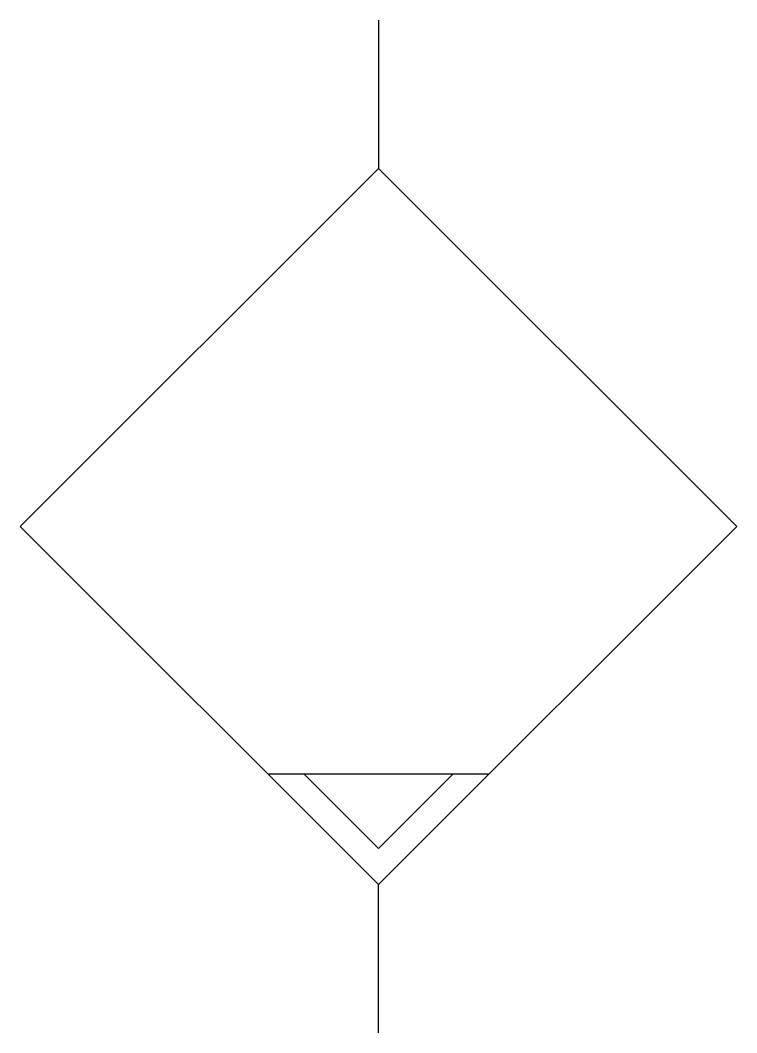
# Model space of a CAD drawing. Extents: x -7.2 to 7.2, y -20.4 to 0.
import ezdxf

# ---------------------------------------------------------------- set-up
doc = ezdxf.new("R2010")
doc.units = 0
doc.layers.add('2', color=1, linetype='CONTINUOUS')

msp = doc.modelspace()

# ---------------------------------------------------------------- linework, layer by layer
at = {"layer": '2', "color": 0}
for p, q in [((0, 0), (0, -2.99)), ((-2.229, -15.195), (2.229, -15.195)), ((0, -20.414), (0, -17.424))]:
    msp.add_line(p, q, dxfattribs=at)
msp.add_lwpolyline([(-7.217, -10.207), (0, -17.424), (7.217, -10.207), (0, -2.99)], close=True, dxfattribs=at)
msp.add_lwpolyline([(-1.507, -15.195), (0, -16.702), (1.507, -15.195)], dxfattribs=at)

doc.saveas('drawing.dxf')
